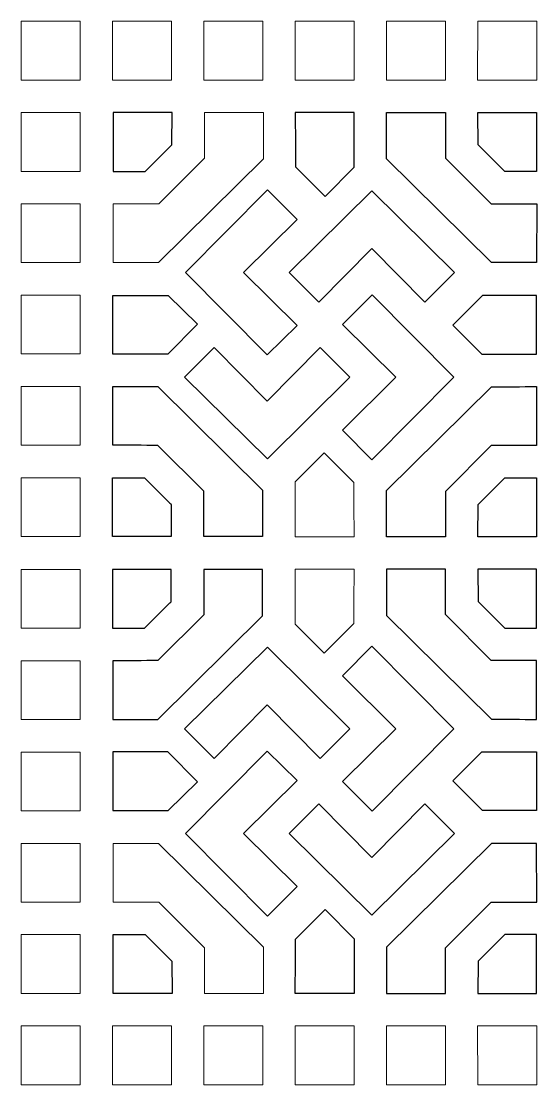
# Model space of a CAD drawing. Header units: centimetres. Extents: x -28.5 to 28.5, y -28.5 to 28.5.
# Drawn here: x 0.9 to 28.5, y -28.5 to 28.5 of the extents above; entities that cross this region are included whole.
import ezdxf

# ---------------------------------------------------------------- set-up
doc = ezdxf.new("R2010")
doc.units = ezdxf.units.CM
doc.header["$MEASUREMENT"] = 0
doc.layers.add('layer 1', color=7, linetype='Continuous')

msp = doc.modelspace()

# ---------------------------------------------------------------- linework, layer by layer
at = {"layer": 'layer 1', "color": 140, "lineweight": 9}
for points in [[(0.87245, 25.35038), (4.02295, 25.35038), (4.02295, 28.5), (0.87245, 28.5), (0.87245, 25.35038)], [(5.76787, 25.35038), (8.91837, 25.35038), (8.91837, 28.5), (5.76787, 28.5), (5.76787, 25.35038)], [(10.66327, 25.35038), (13.81377, 25.35038), (13.81377, 28.5), (10.66327, 28.5), (10.66327, 25.35038)], [(15.55868, 25.35038), (18.70918, 25.35038), (18.70918, 28.5), (15.55868, 28.5), (15.55868, 25.35038)], [(20.45408, 25.35038), (23.60458, 25.35038), (23.60458, 28.5), (20.45408, 28.5), (20.45408, 25.35038)], [(0.87245, 20.45635), (4.02295, 20.45635), (4.02295, 23.60597), (0.87245, 23.60597), (0.87245, 20.45635)], [(0.87245, 15.56232), (4.02295, 15.56232), (4.02295, 18.71194), (0.87245, 18.71194), (0.87245, 15.56232)], [(0.87245, 10.66829), (4.02295, 10.66829), (4.02295, 13.81791), (0.87245, 13.81791), (0.87245, 10.66829)], [(0.87245, 5.77426), (4.02295, 5.77426), (4.02295, 8.92388), (0.87245, 8.92388), (0.87245, 5.77426)], [(0.87245, 0.88023), (4.02295, 0.88023), (4.02295, 4.02985), (0.87245, 4.02985), (0.87245, 0.88023)], [(0.87245, -4.02985), (4.02295, -4.02985), (4.02295, -0.88023), (0.87245, -0.88023), (0.87245, -4.02985)], [(0.87245, -8.92388), (4.02295, -8.92388), (4.02295, -5.77426), (0.87245, -5.77426), (0.87245, -8.92388)], [(0.87245, -13.81791), (4.02295, -13.81791), (4.02295, -10.66829), (0.87245, -10.66829), (0.87245, -13.81791)], [(0.87245, -18.71194), (4.02295, -18.71194), (4.02295, -15.56232), (0.87245, -15.56232), (0.87245, -18.71194)], [(0.87245, -23.60597), (4.02295, -23.60597), (4.02295, -20.45635), (0.87245, -20.45635), (0.87245, -23.60597)], [(0.87245, -28.5), (4.02295, -28.5), (4.02295, -25.35038), (0.87245, -25.35038), (0.87245, -28.5)], [(10.66327, -28.5), (13.81377, -28.5), (13.81377, -25.35038), (10.66327, -25.35038), (10.66327, -28.5)], [(20.45408, -28.5), (23.60458, -28.5), (23.60458, -25.35038), (20.45408, -25.35038), (20.45408, -28.5)]]:
    msp.add_lwpolyline(points, close=True, dxfattribs=at)
for points, knots in [([(25.32906, 25.34534), (25.32906, 25.34534), (25.34949, 28.5), (25.34949, 28.5), (25.34949, 28.5), (25.34949, 28.5), (28.5, 28.5), (28.5, 28.5), (28.5, 28.5), (28.5, 28.5), (28.5, 25.35038), (28.5, 25.35038), (28.5, 25.35038), (27.443, 25.35038), (26.38604, 25.347), (25.32906, 25.34534)], [0, 0, 0, 0, 0.2, 0.2, 0.2, 0.2, 0.4, 0.4, 0.4, 0.4, 0.6, 0.6, 0.6, 0.6, 1, 1, 1, 1]), ([(5.80093, 18.71188), (5.80093, 15.56226), (5.80093, 15.56226), (5.80093, 15.56226), (5.80093, 15.56226), (6.64875, 15.56093), (7.42397, 15.56993), (8.23176, 15.56865), (8.23176, 15.56865), (8.23176, 15.56865), (13.84685, 21.12765), (13.84685, 21.12765), (13.84685, 21.12765), (13.84685, 21.12765), (13.84685, 23.60591), (13.84685, 23.60591), (13.84685, 23.60591), (13.84685, 23.60591), (10.69634, 23.60591), (10.69634, 23.60591), (10.69634, 23.60591), (10.69634, 23.60591), (10.69634, 21.15648), (10.69634, 21.15648), (10.69634, 21.15648), (10.69634, 21.15648), (8.23732, 18.71952), (8.23732, 18.71952), (8.23732, 18.71952), (7.42998, 18.7208), (6.64826, 18.71055), (5.80093, 18.71188)], [0, 0, 0, 0, 0.11111111, 0.11111111, 0.11111111, 0.11111111, 0.22222222, 0.22222222, 0.22222222, 0.22222222, 0.33333333, 0.33333333, 0.33333333, 0.33333333, 0.44444444, 0.44444444, 0.44444444, 0.44444444, 0.55555556, 0.55555556, 0.55555556, 0.55555556, 0.66666667, 0.66666667, 0.66666667, 0.66666667, 0.77777778, 0.77777778, 0.77777778, 0.77777778, 1, 1, 1, 1]), ([(9.68248, 15.03101), (9.68248, 15.03101), (14.06865, 19.46366), (14.06865, 19.46366), (14.06865, 19.46366), (14.06865, 19.46366), (15.65268, 17.87256), (15.65268, 17.87256), (15.65268, 17.87256), (15.65268, 17.87256), (12.78374, 15.03226), (12.78374, 15.03226), (12.78374, 15.03226), (12.78374, 15.03226), (15.65619, 12.20088), (15.65619, 12.20088), (15.65619, 12.20088), (15.65619, 12.20088), (14.05993, 10.6126), (14.05993, 10.6126), (14.05993, 10.6126), (14.05993, 10.6126), (9.68248, 15.03101), (9.68248, 15.03101)], [0, 0, 0, 0, 0.14285714, 0.14285714, 0.14285714, 0.14285714, 0.28571429, 0.28571429, 0.28571429, 0.28571429, 0.42857143, 0.42857143, 0.42857143, 0.42857143, 0.57142857, 0.57142857, 0.57142857, 0.57142857, 0.71428571, 0.71428571, 0.71428571, 0.71428571, 1, 1, 1, 1]), ([(24.05511, 9.41706), (24.05511, 9.41706), (19.66909, 4.985), (19.66909, 4.985), (19.66909, 4.985), (19.66909, 4.985), (18.08506, 6.5761), (18.08506, 6.5761), (18.08506, 6.5761), (18.08506, 6.5761), (20.954, 9.4164), (20.954, 9.4164), (20.954, 9.4164), (20.954, 9.4164), (18.08626, 12.25247), (18.08626, 12.25247), (18.08626, 12.25247), (18.08626, 12.25247), (19.67781, 13.83606), (19.67781, 13.83606), (19.67781, 13.83606), (19.67781, 13.83606), (24.05511, 9.41706), (24.05511, 9.41706)], [0, 0, 0, 0, 0.14285714, 0.14285714, 0.14285714, 0.14285714, 0.28571429, 0.28571429, 0.28571429, 0.28571429, 0.42857143, 0.42857143, 0.42857143, 0.42857143, 0.57142857, 0.57142857, 0.57142857, 0.57142857, 0.71428571, 0.71428571, 0.71428571, 0.71428571, 1, 1, 1, 1]), ([(15.55467, 3.80625), (15.55606, 2.82824), (15.55715, 1.85021), (15.55868, 0.8722), (15.55868, 0.8722), (15.55868, 0.8722), (15.5587, 0.8722), (18.7092, 0.8722), (18.7092, 0.8722), (18.70788, 1.71928), (18.69628, 2.96961), (18.69499, 3.77673), (18.69499, 3.77673), (18.69499, 3.77673), (17.09873, 5.36501), (17.09873, 5.36501), (17.09873, 5.36501), (17.09873, 5.36501), (15.55467, 3.80625), (15.55467, 3.80625)], [0, 0, 0, 0, 0.16666667, 0.16666667, 0.16666667, 0.16666667, 0.33333333, 0.33333333, 0.33333333, 0.33333333, 0.5, 0.5, 0.5, 0.5, 0.66666667, 0.66666667, 0.66666667, 0.66666667, 1, 1, 1, 1]), ([(15.55467, -3.80625), (15.55606, -2.82824), (15.55715, -1.85021), (15.55868, -0.8722), (15.55868, -0.8722), (15.55868, -0.8722), (15.5587, -0.8722), (18.7092, -0.8722), (18.7092, -0.8722), (18.70788, -1.71928), (18.69628, -2.96961), (18.69499, -3.77673), (18.69499, -3.77673), (18.69499, -3.77673), (17.09873, -5.36501), (17.09873, -5.36501), (17.09873, -5.36501), (17.09873, -5.36501), (15.55467, -3.80625), (15.55467, -3.80625)], [0, 0, 0, 0, 0.16666667, 0.16666667, 0.16666667, 0.16666667, 0.33333333, 0.33333333, 0.33333333, 0.33333333, 0.5, 0.5, 0.5, 0.5, 0.66666667, 0.66666667, 0.66666667, 0.66666667, 1, 1, 1, 1]), ([(24.05511, -9.41706), (24.05511, -9.41706), (19.66909, -4.985), (19.66909, -4.985), (19.66909, -4.985), (19.66909, -4.985), (18.08506, -6.5761), (18.08506, -6.5761), (18.08506, -6.5761), (18.08506, -6.5761), (20.954, -9.4164), (20.954, -9.4164), (20.954, -9.4164), (20.954, -9.4164), (18.08626, -12.25247), (18.08626, -12.25247), (18.08626, -12.25247), (18.08626, -12.25247), (19.67781, -13.83606), (19.67781, -13.83606), (19.67781, -13.83606), (19.67781, -13.83606), (24.05511, -9.41706), (24.05511, -9.41706)], [0, 0, 0, 0, 0.14285714, 0.14285714, 0.14285714, 0.14285714, 0.28571429, 0.28571429, 0.28571429, 0.28571429, 0.42857143, 0.42857143, 0.42857143, 0.42857143, 0.57142857, 0.57142857, 0.57142857, 0.57142857, 0.71428571, 0.71428571, 0.71428571, 0.71428571, 1, 1, 1, 1]), ([(9.68248, -15.03101), (9.68248, -15.03101), (14.06865, -19.46366), (14.06865, -19.46366), (14.06865, -19.46366), (14.06865, -19.46366), (15.65268, -17.87256), (15.65268, -17.87256), (15.65268, -17.87256), (15.65268, -17.87256), (12.78374, -15.03226), (12.78374, -15.03226), (12.78374, -15.03226), (12.78374, -15.03226), (15.65619, -12.20088), (15.65619, -12.20088), (15.65619, -12.20088), (15.65619, -12.20088), (14.05993, -10.6126), (14.05993, -10.6126), (14.05993, -10.6126), (14.05993, -10.6126), (9.68248, -15.03101), (9.68248, -15.03101)], [0, 0, 0, 0, 0.14285714, 0.14285714, 0.14285714, 0.14285714, 0.28571429, 0.28571429, 0.28571429, 0.28571429, 0.42857143, 0.42857143, 0.42857143, 0.42857143, 0.57142857, 0.57142857, 0.57142857, 0.57142857, 0.71428571, 0.71428571, 0.71428571, 0.71428571, 1, 1, 1, 1]), ([(5.80093, -18.71188), (5.80093, -15.56226), (5.80093, -15.56226), (5.80093, -15.56226), (5.80093, -15.56226), (6.64875, -15.56093), (7.42397, -15.56993), (8.23176, -15.56865), (8.23176, -15.56865), (8.23176, -15.56865), (13.84685, -21.12765), (13.84685, -21.12765), (13.84685, -21.12765), (13.84685, -21.12765), (13.84685, -23.60591), (13.84685, -23.60591), (13.84685, -23.60591), (13.84685, -23.60591), (10.69634, -23.60591), (10.69634, -23.60591), (10.69634, -23.60591), (10.69634, -23.60591), (10.69634, -21.15648), (10.69634, -21.15648), (10.69634, -21.15648), (10.69634, -21.15648), (8.23732, -18.71952), (8.23732, -18.71952), (8.23732, -18.71952), (7.42998, -18.7208), (6.64826, -18.71055), (5.80093, -18.71188)], [0, 0, 0, 0, 0.11111111, 0.11111111, 0.11111111, 0.11111111, 0.22222222, 0.22222222, 0.22222222, 0.22222222, 0.33333333, 0.33333333, 0.33333333, 0.33333333, 0.44444444, 0.44444444, 0.44444444, 0.44444444, 0.55555556, 0.55555556, 0.55555556, 0.55555556, 0.66666667, 0.66666667, 0.66666667, 0.66666667, 0.77777778, 0.77777778, 0.77777778, 0.77777778, 1, 1, 1, 1]), ([(8.91837, -28.5), (8.91837, -28.5), (5.76786, -28.5), (5.76786, -28.5), (5.76786, -28.5), (5.76786, -28.5), (5.76786, -25.35038), (5.76786, -25.35038), (5.76786, -25.35038), (5.76786, -25.35038), (8.91837, -25.35038), (8.91837, -25.35038), (8.91837, -25.35038), (8.91837, -25.35038), (8.91837, -28.5), (8.91837, -28.5)], [0, 0, 0, 0, 0.2, 0.2, 0.2, 0.2, 0.4, 0.4, 0.4, 0.4, 0.6, 0.6, 0.6, 0.6, 1, 1, 1, 1]), ([(18.70918, -28.5), (18.70918, -28.5), (15.55867, -28.5), (15.55867, -28.5), (15.55867, -28.5), (15.55867, -28.5), (15.55867, -25.35038), (15.55867, -25.35038), (15.55867, -25.35038), (15.55867, -25.35038), (18.70918, -25.35038), (18.70918, -25.35038), (18.70918, -25.35038), (18.70918, -25.35038), (18.70918, -28.5), (18.70918, -28.5)], [0, 0, 0, 0, 0.2, 0.2, 0.2, 0.2, 0.4, 0.4, 0.4, 0.4, 0.6, 0.6, 0.6, 0.6, 1, 1, 1, 1]), ([(25.32906, -25.34534), (25.32906, -25.34534), (25.34949, -28.5), (25.34949, -28.5), (25.34949, -28.5), (25.34949, -28.5), (28.5, -28.5), (28.5, -28.5), (28.5, -28.5), (28.5, -28.5), (28.5, -25.35038), (28.5, -25.35038), (28.5, -25.35038), (27.443, -25.35038), (26.38604, -25.347), (25.32906, -25.34534)], [0, 0, 0, 0, 0.2, 0.2, 0.2, 0.2, 0.4, 0.4, 0.4, 0.4, 0.6, 0.6, 0.6, 0.6, 1, 1, 1, 1])]:
    msp.add_open_spline(points, degree=3, knots=knots, dxfattribs=at)
at = {"layer": 'layer 1', "color": 140}
for points, knots in [([(7.51654, 20.45492), (7.51654, 20.45492), (5.79999, 20.4563), (5.79999, 20.4563), (5.79999, 20.4563), (5.8018, 21.45441), (5.80367, 22.50342), (5.80564, 23.60591), (5.80564, 23.60591), (5.80564, 23.60591), (8.95144, 23.60591), (8.95144, 23.60591), (8.95144, 23.60591), (8.95144, 23.60591), (8.94223, 21.88438), (8.94223, 21.88438), (8.94223, 21.88438), (8.94223, 21.88438), (7.51654, 20.45492), (7.51654, 20.45492)], [0, 0, 0, 0, 0.16666667, 0.16666667, 0.16666667, 0.16666667, 0.33333333, 0.33333333, 0.33333333, 0.33333333, 0.5, 0.5, 0.5, 0.5, 0.66666667, 0.66666667, 0.66666667, 0.66666667, 1, 1, 1, 1]), ([(15.57288, 20.70145), (15.5716, 21.50856), (15.56, 22.7589), (15.55867, 23.60597), (15.55867, 23.60597), (15.55867, 23.60597), (18.70918, 23.60597), (18.70918, 23.60597), (18.70918, 23.60597), (18.71051, 22.75889), (18.71192, 21.47904), (18.71321, 20.67193), (18.71321, 20.67193), (18.71321, 20.67193), (17.16915, 19.11316), (17.16915, 19.11316), (17.16915, 19.11316), (17.16915, 19.11316), (15.57288, 20.70145), (15.57288, 20.70145)], [0, 0, 0, 0, 0.16666667, 0.16666667, 0.16666667, 0.16666667, 0.33333333, 0.33333333, 0.33333333, 0.33333333, 0.5, 0.5, 0.5, 0.5, 0.66666667, 0.66666667, 0.66666667, 0.66666667, 1, 1, 1, 1]), ([(28.49532, 15.56868), (28.49532, 15.56868), (28.5, 18.71194), (28.5, 18.71194), (28.5, 18.71194), (28.5, 18.71194), (26.06361, 18.71958), (26.06361, 18.71958), (26.06361, 18.71958), (26.06361, 18.71958), (23.60459, 21.15654), (23.60459, 21.15654), (23.60459, 21.15654), (23.60459, 21.15654), (23.60459, 23.60597), (23.60459, 23.60597), (23.60459, 23.60597), (23.60459, 23.60597), (20.45408, 23.60597), (20.45408, 23.60597), (20.45408, 23.60597), (20.45408, 23.60597), (20.45408, 21.12771), (20.45408, 21.12771), (20.45408, 21.12771), (20.45408, 21.12771), (26.06917, 15.5687), (26.06917, 15.5687), (26.06917, 15.5687), (26.87696, 15.56999), (27.6475, 15.56736), (28.49532, 15.56868)], [0, 0, 0, 0, 0.11111111, 0.11111111, 0.11111111, 0.11111111, 0.22222222, 0.22222222, 0.22222222, 0.22222222, 0.33333333, 0.33333333, 0.33333333, 0.33333333, 0.44444444, 0.44444444, 0.44444444, 0.44444444, 0.55555556, 0.55555556, 0.55555556, 0.55555556, 0.66666667, 0.66666667, 0.66666667, 0.66666667, 0.77777778, 0.77777778, 0.77777778, 0.77777778, 1, 1, 1, 1]), ([(28.49529, 20.45635), (28.49529, 20.45635), (28.49529, 23.60597), (28.49529, 23.60597), (28.49529, 23.60597), (28.49529, 23.60597), (25.34949, 23.60597), (25.34949, 23.60597), (25.34949, 23.60597), (25.34949, 23.60597), (25.35478, 21.88419), (25.35478, 21.88419), (25.35478, 21.88419), (25.35478, 21.88419), (26.7844, 20.45498), (26.7844, 20.45498), (26.7844, 20.45498), (26.7844, 20.45498), (28.49529, 20.45635), (28.49529, 20.45635)], [0, 0, 0, 0, 0.16666667, 0.16666667, 0.16666667, 0.16666667, 0.33333333, 0.33333333, 0.33333333, 0.33333333, 0.5, 0.5, 0.5, 0.5, 0.66666667, 0.66666667, 0.66666667, 0.66666667, 1, 1, 1, 1]), ([(19.6685, 16.31301), (19.6685, 16.31301), (16.8274, 13.44488), (16.8274, 13.44488), (16.8274, 13.44488), (16.8274, 13.44488), (15.23585, 15.02847), (15.23585, 15.02847), (15.23585, 15.02847), (15.23585, 15.02847), (19.66955, 19.41362), (19.66955, 19.41362), (19.66955, 19.41362), (19.66955, 19.41362), (24.0894, 15.03718), (24.0894, 15.03718), (24.0894, 15.03718), (24.0894, 15.03718), (22.50536, 13.44608), (22.50536, 13.44608), (22.50536, 13.44608), (22.50536, 13.44608), (19.6685, 16.31301), (19.6685, 16.31301)], [0, 0, 0, 0, 0.14285714, 0.14285714, 0.14285714, 0.14285714, 0.28571429, 0.28571429, 0.28571429, 0.28571429, 0.42857143, 0.42857143, 0.42857143, 0.42857143, 0.57142857, 0.57142857, 0.57142857, 0.57142857, 0.71428571, 0.71428571, 0.71428571, 0.71428571, 1, 1, 1, 1]), ([(19.66975, 19.41341), (19.66975, 19.41341), (19.27535, 19.02335), (19.27535, 19.02335), (19.27535, 19.02335), (19.27535, 19.02335), (19.66975, 19.41341), (19.66975, 19.41341)], [0, 0, 0, 0, 0.33333333, 0.33333333, 0.33333333, 0.33333333, 1, 1, 1, 1]), ([(5.78807, 13.80131), (5.78599, 12.65738), (5.78412, 11.61467), (5.78243, 10.66433), (5.78243, 10.66433), (5.78243, 10.66433), (8.72202, 10.6659), (8.72202, 10.6659), (8.72202, 10.6659), (8.72202, 10.6659), (10.31075, 12.26172), (10.31075, 12.26172), (10.31075, 12.26172), (10.31075, 12.26172), (8.75155, 13.80534), (8.75155, 13.80534), (8.75155, 13.80534), (7.9442, 13.80405), (6.63539, 13.80264), (5.78807, 13.80131)], [0, 0, 0, 0, 0.16666667, 0.16666667, 0.16666667, 0.16666667, 0.33333333, 0.33333333, 0.33333333, 0.33333333, 0.5, 0.5, 0.5, 0.5, 0.66666667, 0.66666667, 0.66666667, 0.66666667, 1, 1, 1, 1]), ([(28.49529, 13.80135), (28.49529, 13.80135), (28.49529, 10.66433), (28.49529, 10.66433), (28.49529, 10.66433), (27.64797, 10.66301), (26.37248, 10.66555), (25.56513, 10.66427), (25.56513, 10.66427), (25.56513, 10.66427), (24.00593, 12.20789), (24.00593, 12.20789), (24.00593, 12.20789), (24.00593, 12.20789), (25.59466, 13.8037), (25.59466, 13.8037), (25.59466, 13.8037), (26.402, 13.80499), (27.64798, 13.80002), (28.49529, 13.80135)], [0, 0, 0, 0, 0.16666667, 0.16666667, 0.16666667, 0.16666667, 0.33333333, 0.33333333, 0.33333333, 0.33333333, 0.5, 0.5, 0.5, 0.5, 0.66666667, 0.66666667, 0.66666667, 0.66666667, 1, 1, 1, 1]), ([(14.06072, 8.14055), (14.06072, 8.14055), (16.89758, 11.00748), (16.89758, 11.00748), (16.89758, 11.00748), (16.89758, 11.00748), (18.48162, 9.41638), (18.48162, 9.41638), (18.48162, 9.41638), (18.48162, 9.41638), (14.06176, 5.03994), (14.06176, 5.03994), (14.06176, 5.03994), (14.06176, 5.03994), (9.62807, 9.42509), (9.62807, 9.42509), (9.62807, 9.42509), (9.62807, 9.42509), (11.21962, 11.00867), (11.21962, 11.00867), (11.21962, 11.00867), (11.21962, 11.00867), (11.22521, 11.00302), (11.22521, 11.00302), (11.22521, 11.00302), (11.22521, 11.00302), (14.06072, 8.14055), (14.06072, 8.14055), (14.06072, 8.14055), (14.06072, 8.14055), (14.06072, 8.14055), (14.06072, 8.14055)], [0, 0, 0, 0, 0.11111111, 0.11111111, 0.11111111, 0.11111111, 0.22222222, 0.22222222, 0.22222222, 0.22222222, 0.33333333, 0.33333333, 0.33333333, 0.33333333, 0.44444444, 0.44444444, 0.44444444, 0.44444444, 0.55555556, 0.55555556, 0.55555556, 0.55555556, 0.66666667, 0.66666667, 0.66666667, 0.66666667, 0.77777778, 0.77777778, 0.77777778, 0.77777778, 1, 1, 1, 1]), ([(10.65662, 3.30928), (10.65662, 3.30928), (10.65551, 0.88232), (10.65551, 0.88232), (10.65551, 0.88232), (10.65551, 0.88232), (13.80602, 0.88232), (13.80602, 0.88232), (13.80602, 0.88232), (13.80602, 0.88232), (13.80602, 3.36058), (13.80602, 3.36058), (13.80602, 3.36058), (13.80602, 3.36058), (8.19093, 8.91959), (8.19093, 8.91959), (8.19093, 8.91959), (7.38314, 8.9183), (6.62712, 8.92732), (5.77931, 8.92599), (5.77931, 8.92599), (5.7771, 7.69826), (5.77521, 6.65791), (5.77363, 5.77636), (5.77363, 5.77636), (6.62096, 5.7777), (7.38915, 5.76744), (8.19649, 5.76871), (8.19649, 5.76871), (8.19649, 5.76871), (10.65662, 3.30928), (10.65662, 3.30928)], [0, 0, 0, 0, 0.11111111, 0.11111111, 0.11111111, 0.11111111, 0.22222222, 0.22222222, 0.22222222, 0.22222222, 0.33333333, 0.33333333, 0.33333333, 0.33333333, 0.44444444, 0.44444444, 0.44444444, 0.44444444, 0.55555556, 0.55555556, 0.55555556, 0.55555556, 0.66666667, 0.66666667, 0.66666667, 0.66666667, 0.77777778, 0.77777778, 0.77777778, 0.77777778, 1, 1, 1, 1]), ([(26.06361, 5.7586), (26.87095, 5.75732), (27.64573, 5.76758), (28.49305, 5.76624), (28.49305, 5.76624), (28.49305, 5.76624), (28.49529, 8.91586), (28.49529, 8.91586), (28.49529, 8.91586), (27.64747, 8.91718), (26.87696, 8.90818), (26.06917, 8.90947), (26.06917, 8.90947), (26.06917, 8.90947), (20.45408, 3.35046), (20.45408, 3.35046), (20.45408, 3.35046), (20.45408, 3.35046), (20.45408, 0.8722), (20.45408, 0.8722), (20.45408, 0.8722), (20.45408, 0.8722), (23.60459, 0.8722), (23.60459, 0.8722), (23.60459, 0.8722), (23.60459, 0.8722), (23.60349, 3.29917), (23.60349, 3.29917), (23.60349, 3.29917), (23.60349, 3.29917), (26.06361, 5.7586), (26.06361, 5.7586)], [0, 0, 0, 0, 0.11111111, 0.11111111, 0.11111111, 0.11111111, 0.22222222, 0.22222222, 0.22222222, 0.22222222, 0.33333333, 0.33333333, 0.33333333, 0.33333333, 0.44444444, 0.44444444, 0.44444444, 0.44444444, 0.55555556, 0.55555556, 0.55555556, 0.55555556, 0.66666667, 0.66666667, 0.66666667, 0.66666667, 0.77777778, 0.77777778, 0.77777778, 0.77777778, 1, 1, 1, 1]), ([(5.76481, 0.88232), (5.76481, 0.88232), (8.91061, 0.88232), (8.91061, 0.88232), (8.91061, 0.88232), (8.91061, 0.88232), (8.90532, 2.6041), (8.90532, 2.6041), (8.90532, 2.6041), (8.90532, 2.6041), (8.90532, 2.6041), (7.47571, 4.03331), (7.47571, 4.03331), (7.47571, 4.03331), (5.77049, 4.03194), (5.77049, 4.03194), (5.77049, 4.03194), (5.77049, 4.03194), (5.76486, 0.89225), (5.76486, 0.89225), (5.76486, 0.89225), (5.76486, 0.89225), (5.76486, 0.89212), (5.76486, 0.89212), (5.76486, 0.89212), (5.76486, 0.89212), (5.76485, 0.89021), (5.76485, 0.89021), (5.76485, 0.89021), (5.76485, 0.89021), (5.76483, 0.8864), (5.76483, 0.8864), (5.76483, 0.8864), (5.76483, 0.8864), (5.76483, 0.88629), (5.76483, 0.88629), (5.76483, 0.88629), (5.76483, 0.88629), (5.76481, 0.88232), (5.76481, 0.88232), (5.76481, 0.88232), (5.76481, 0.88232), (5.76481, 0.88232), (5.76481, 0.88232)], [0, 0, 0, 0, 0.08333333, 0.08333333, 0.08333333, 0.08333333, 0.16666667, 0.16666667, 0.16666667, 0.16666667, 0.25, 0.25, 0.25, 0.25, 0.33333333, 0.33333333, 0.33333333, 0.33333333, 0.41666667, 0.41666667, 0.41666667, 0.41666667, 0.5, 0.5, 0.5, 0.5, 0.58333333, 0.58333333, 0.58333333, 0.58333333, 0.66666667, 0.66666667, 0.66666667, 0.66666667, 0.75, 0.75, 0.75, 0.75, 0.83333333, 0.83333333, 0.83333333, 0.83333333, 1, 1, 1, 1]), ([(28.49529, 0.8722), (28.49529, 0.8722), (28.49529, 4.02184), (28.49529, 4.02184), (28.49529, 4.02184), (28.49529, 4.02184), (26.7844, 4.02319), (26.7844, 4.02319), (26.7844, 4.02319), (26.7844, 4.02319), (25.35478, 2.59398), (25.35478, 2.59398), (25.35478, 2.59398), (25.35478, 2.59398), (25.34949, 0.8722), (25.34949, 0.8722), (25.34949, 0.8722), (25.34949, 0.8722), (28.49529, 0.8722), (28.49529, 0.8722), (28.49529, 0.8722), (28.49529, 0.8722), (28.49529, 0.8722), (28.49529, 0.8722)], [0, 0, 0, 0, 0.14285714, 0.14285714, 0.14285714, 0.14285714, 0.28571429, 0.28571429, 0.28571429, 0.28571429, 0.42857143, 0.42857143, 0.42857143, 0.42857143, 0.57142857, 0.57142857, 0.57142857, 0.57142857, 0.71428571, 0.71428571, 0.71428571, 0.71428571, 1, 1, 1, 1]), ([(5.76481, -0.88232), (5.76481, -0.88232), (8.91061, -0.88232), (8.91061, -0.88232), (8.91061, -0.88232), (8.91061, -0.88232), (8.90532, -2.6041), (8.90532, -2.6041), (8.90532, -2.6041), (8.90532, -2.6041), (8.90532, -2.6041), (7.47571, -4.03331), (7.47571, -4.03331), (7.47571, -4.03331), (5.77049, -4.03194), (5.77049, -4.03194), (5.77049, -4.03194), (5.77049, -4.03194), (5.76486, -0.89225), (5.76486, -0.89225), (5.76486, -0.89225), (5.76486, -0.89225), (5.76486, -0.89212), (5.76486, -0.89212), (5.76486, -0.89212), (5.76486, -0.89212), (5.76485, -0.89021), (5.76485, -0.89021), (5.76485, -0.89021), (5.76485, -0.89021), (5.76483, -0.8864), (5.76483, -0.8864), (5.76483, -0.8864), (5.76483, -0.8864), (5.76483, -0.88629), (5.76483, -0.88629), (5.76483, -0.88629), (5.76483, -0.88629), (5.76481, -0.88232), (5.76481, -0.88232), (5.76481, -0.88232), (5.76481, -0.88232), (5.76481, -0.88232), (5.76481, -0.88232)], [0, 0, 0, 0, 0.08333333, 0.08333333, 0.08333333, 0.08333333, 0.16666667, 0.16666667, 0.16666667, 0.16666667, 0.25, 0.25, 0.25, 0.25, 0.33333333, 0.33333333, 0.33333333, 0.33333333, 0.41666667, 0.41666667, 0.41666667, 0.41666667, 0.5, 0.5, 0.5, 0.5, 0.58333333, 0.58333333, 0.58333333, 0.58333333, 0.66666667, 0.66666667, 0.66666667, 0.66666667, 0.75, 0.75, 0.75, 0.75, 0.83333333, 0.83333333, 0.83333333, 0.83333333, 1, 1, 1, 1]), ([(10.65662, -3.30928), (10.65662, -3.30928), (10.65551, -0.88232), (10.65551, -0.88232), (10.65551, -0.88232), (10.65551, -0.88232), (13.80602, -0.88232), (13.80602, -0.88232), (13.80602, -0.88232), (13.80602, -0.88232), (13.80602, -3.36058), (13.80602, -3.36058), (13.80602, -3.36058), (13.80602, -3.36058), (8.19093, -8.91959), (8.19093, -8.91959), (8.19093, -8.91959), (7.38314, -8.9183), (6.62712, -8.92732), (5.77931, -8.92599), (5.77931, -8.92599), (5.7771, -7.69826), (5.77521, -6.65791), (5.77363, -5.77636), (5.77363, -5.77636), (6.62096, -5.7777), (7.38915, -5.76744), (8.19649, -5.76871), (8.19649, -5.76871), (8.19649, -5.76871), (10.65662, -3.30928), (10.65662, -3.30928)], [0, 0, 0, 0, 0.11111111, 0.11111111, 0.11111111, 0.11111111, 0.22222222, 0.22222222, 0.22222222, 0.22222222, 0.33333333, 0.33333333, 0.33333333, 0.33333333, 0.44444444, 0.44444444, 0.44444444, 0.44444444, 0.55555556, 0.55555556, 0.55555556, 0.55555556, 0.66666667, 0.66666667, 0.66666667, 0.66666667, 0.77777778, 0.77777778, 0.77777778, 0.77777778, 1, 1, 1, 1]), ([(26.06361, -5.7586), (26.87095, -5.75732), (27.64573, -5.76758), (28.49305, -5.76624), (28.49305, -5.76624), (28.49305, -5.76624), (28.49529, -8.91586), (28.49529, -8.91586), (28.49529, -8.91586), (27.64747, -8.91718), (26.87696, -8.90818), (26.06917, -8.90947), (26.06917, -8.90947), (26.06917, -8.90947), (20.45408, -3.35046), (20.45408, -3.35046), (20.45408, -3.35046), (20.45408, -3.35046), (20.45408, -0.8722), (20.45408, -0.8722), (20.45408, -0.8722), (20.45408, -0.8722), (23.60459, -0.8722), (23.60459, -0.8722), (23.60459, -0.8722), (23.60459, -0.8722), (23.60349, -3.29917), (23.60349, -3.29917), (23.60349, -3.29917), (23.60349, -3.29917), (26.06361, -5.7586), (26.06361, -5.7586)], [0, 0, 0, 0, 0.11111111, 0.11111111, 0.11111111, 0.11111111, 0.22222222, 0.22222222, 0.22222222, 0.22222222, 0.33333333, 0.33333333, 0.33333333, 0.33333333, 0.44444444, 0.44444444, 0.44444444, 0.44444444, 0.55555556, 0.55555556, 0.55555556, 0.55555556, 0.66666667, 0.66666667, 0.66666667, 0.66666667, 0.77777778, 0.77777778, 0.77777778, 0.77777778, 1, 1, 1, 1]), ([(28.49529, -0.8722), (28.49529, -0.8722), (28.49529, -4.02184), (28.49529, -4.02184), (28.49529, -4.02184), (28.49529, -4.02184), (26.7844, -4.02319), (26.7844, -4.02319), (26.7844, -4.02319), (26.7844, -4.02319), (25.35478, -2.59398), (25.35478, -2.59398), (25.35478, -2.59398), (25.35478, -2.59398), (25.34949, -0.8722), (25.34949, -0.8722), (25.34949, -0.8722), (25.34949, -0.8722), (28.49529, -0.8722), (28.49529, -0.8722), (28.49529, -0.8722), (28.49529, -0.8722), (28.49529, -0.8722), (28.49529, -0.8722)], [0, 0, 0, 0, 0.14285714, 0.14285714, 0.14285714, 0.14285714, 0.28571429, 0.28571429, 0.28571429, 0.28571429, 0.42857143, 0.42857143, 0.42857143, 0.42857143, 0.57142857, 0.57142857, 0.57142857, 0.57142857, 0.71428571, 0.71428571, 0.71428571, 0.71428571, 1, 1, 1, 1]), ([(14.06072, -8.14055), (14.06072, -8.14055), (16.89758, -11.00748), (16.89758, -11.00748), (16.89758, -11.00748), (16.89758, -11.00748), (18.48162, -9.41638), (18.48162, -9.41638), (18.48162, -9.41638), (18.48162, -9.41638), (14.06176, -5.03994), (14.06176, -5.03994), (14.06176, -5.03994), (14.06176, -5.03994), (9.62807, -9.42509), (9.62807, -9.42509), (9.62807, -9.42509), (9.62807, -9.42509), (11.21962, -11.00867), (11.21962, -11.00867), (11.21962, -11.00867), (11.21962, -11.00867), (11.22521, -11.00302), (11.22521, -11.00302), (11.22521, -11.00302), (11.22521, -11.00302), (14.06072, -8.14055), (14.06072, -8.14055), (14.06072, -8.14055), (14.06072, -8.14055), (14.06072, -8.14055), (14.06072, -8.14055)], [0, 0, 0, 0, 0.11111111, 0.11111111, 0.11111111, 0.11111111, 0.22222222, 0.22222222, 0.22222222, 0.22222222, 0.33333333, 0.33333333, 0.33333333, 0.33333333, 0.44444444, 0.44444444, 0.44444444, 0.44444444, 0.55555556, 0.55555556, 0.55555556, 0.55555556, 0.66666667, 0.66666667, 0.66666667, 0.66666667, 0.77777778, 0.77777778, 0.77777778, 0.77777778, 1, 1, 1, 1]), ([(5.78807, -13.80131), (5.78599, -12.65738), (5.78412, -11.61467), (5.78243, -10.66433), (5.78243, -10.66433), (5.78243, -10.66433), (8.72202, -10.6659), (8.72202, -10.6659), (8.72202, -10.6659), (8.72202, -10.6659), (10.31075, -12.26172), (10.31075, -12.26172), (10.31075, -12.26172), (10.31075, -12.26172), (8.75155, -13.80534), (8.75155, -13.80534), (8.75155, -13.80534), (7.9442, -13.80405), (6.63539, -13.80264), (5.78807, -13.80131)], [0, 0, 0, 0, 0.16666667, 0.16666667, 0.16666667, 0.16666667, 0.33333333, 0.33333333, 0.33333333, 0.33333333, 0.5, 0.5, 0.5, 0.5, 0.66666667, 0.66666667, 0.66666667, 0.66666667, 1, 1, 1, 1]), ([(28.49529, -13.80135), (28.49529, -13.80135), (28.49529, -10.66433), (28.49529, -10.66433), (28.49529, -10.66433), (27.64797, -10.66301), (26.37248, -10.66555), (25.56513, -10.66427), (25.56513, -10.66427), (25.56513, -10.66427), (24.00593, -12.20789), (24.00593, -12.20789), (24.00593, -12.20789), (24.00593, -12.20789), (25.59466, -13.8037), (25.59466, -13.8037), (25.59466, -13.8037), (26.402, -13.80499), (27.64798, -13.80002), (28.49529, -13.80135)], [0, 0, 0, 0, 0.16666667, 0.16666667, 0.16666667, 0.16666667, 0.33333333, 0.33333333, 0.33333333, 0.33333333, 0.5, 0.5, 0.5, 0.5, 0.66666667, 0.66666667, 0.66666667, 0.66666667, 1, 1, 1, 1]), ([(19.6685, -16.31301), (19.6685, -16.31301), (16.8274, -13.44488), (16.8274, -13.44488), (16.8274, -13.44488), (16.8274, -13.44488), (15.23585, -15.02847), (15.23585, -15.02847), (15.23585, -15.02847), (15.23585, -15.02847), (19.66955, -19.41362), (19.66955, -19.41362), (19.66955, -19.41362), (19.66955, -19.41362), (24.0894, -15.03718), (24.0894, -15.03718), (24.0894, -15.03718), (24.0894, -15.03718), (22.50536, -13.44608), (22.50536, -13.44608), (22.50536, -13.44608), (22.50536, -13.44608), (19.6685, -16.31301), (19.6685, -16.31301)], [0, 0, 0, 0, 0.14285714, 0.14285714, 0.14285714, 0.14285714, 0.28571429, 0.28571429, 0.28571429, 0.28571429, 0.42857143, 0.42857143, 0.42857143, 0.42857143, 0.57142857, 0.57142857, 0.57142857, 0.57142857, 0.71428571, 0.71428571, 0.71428571, 0.71428571, 1, 1, 1, 1]), ([(28.49532, -15.56868), (28.49532, -15.56868), (28.5, -18.71194), (28.5, -18.71194), (28.5, -18.71194), (28.5, -18.71194), (26.06361, -18.71958), (26.06361, -18.71958), (26.06361, -18.71958), (26.06361, -18.71958), (23.60459, -21.15654), (23.60459, -21.15654), (23.60459, -21.15654), (23.60459, -21.15654), (23.60459, -23.60597), (23.60459, -23.60597), (23.60459, -23.60597), (23.60459, -23.60597), (20.45408, -23.60597), (20.45408, -23.60597), (20.45408, -23.60597), (20.45408, -23.60597), (20.45408, -21.12771), (20.45408, -21.12771), (20.45408, -21.12771), (20.45408, -21.12771), (26.06917, -15.5687), (26.06917, -15.5687), (26.06917, -15.5687), (26.87696, -15.56999), (27.6475, -15.56736), (28.49532, -15.56868)], [0, 0, 0, 0, 0.11111111, 0.11111111, 0.11111111, 0.11111111, 0.22222222, 0.22222222, 0.22222222, 0.22222222, 0.33333333, 0.33333333, 0.33333333, 0.33333333, 0.44444444, 0.44444444, 0.44444444, 0.44444444, 0.55555556, 0.55555556, 0.55555556, 0.55555556, 0.66666667, 0.66666667, 0.66666667, 0.66666667, 0.77777778, 0.77777778, 0.77777778, 0.77777778, 1, 1, 1, 1]), ([(15.57288, -20.70145), (15.5716, -21.50856), (15.56, -22.7589), (15.55867, -23.60597), (15.55867, -23.60597), (15.55867, -23.60597), (18.70918, -23.60597), (18.70918, -23.60597), (18.70918, -23.60597), (18.71051, -22.75889), (18.71192, -21.47904), (18.71321, -20.67193), (18.71321, -20.67193), (18.71321, -20.67193), (17.16915, -19.11316), (17.16915, -19.11316), (17.16915, -19.11316), (17.16915, -19.11316), (15.57288, -20.70145), (15.57288, -20.70145)], [0, 0, 0, 0, 0.16666667, 0.16666667, 0.16666667, 0.16666667, 0.33333333, 0.33333333, 0.33333333, 0.33333333, 0.5, 0.5, 0.5, 0.5, 0.66666667, 0.66666667, 0.66666667, 0.66666667, 1, 1, 1, 1]), ([(19.66975, -19.41341), (19.66975, -19.41341), (19.27535, -19.02335), (19.27535, -19.02335), (19.27535, -19.02335), (19.27535, -19.02335), (19.66975, -19.41341), (19.66975, -19.41341)], [0, 0, 0, 0, 0.33333333, 0.33333333, 0.33333333, 0.33333333, 1, 1, 1, 1]), ([(7.51654, -20.45492), (7.51654, -20.45492), (5.79999, -20.4563), (5.79999, -20.4563), (5.79999, -20.4563), (5.8018, -21.45441), (5.80367, -22.50342), (5.80564, -23.60591), (5.80564, -23.60591), (5.80564, -23.60591), (8.95144, -23.60591), (8.95144, -23.60591), (8.95144, -23.60591), (8.95144, -23.60591), (8.94223, -21.88438), (8.94223, -21.88438), (8.94223, -21.88438), (8.94223, -21.88438), (7.51654, -20.45492), (7.51654, -20.45492)], [0, 0, 0, 0, 0.16666667, 0.16666667, 0.16666667, 0.16666667, 0.33333333, 0.33333333, 0.33333333, 0.33333333, 0.5, 0.5, 0.5, 0.5, 0.66666667, 0.66666667, 0.66666667, 0.66666667, 1, 1, 1, 1]), ([(28.49529, -20.45635), (28.49529, -20.45635), (28.49529, -23.60597), (28.49529, -23.60597), (28.49529, -23.60597), (28.49529, -23.60597), (25.34949, -23.60597), (25.34949, -23.60597), (25.34949, -23.60597), (25.34949, -23.60597), (25.35478, -21.88419), (25.35478, -21.88419), (25.35478, -21.88419), (25.35478, -21.88419), (26.7844, -20.45498), (26.7844, -20.45498), (26.7844, -20.45498), (26.7844, -20.45498), (28.49529, -20.45635), (28.49529, -20.45635)], [0, 0, 0, 0, 0.16666667, 0.16666667, 0.16666667, 0.16666667, 0.33333333, 0.33333333, 0.33333333, 0.33333333, 0.5, 0.5, 0.5, 0.5, 0.66666667, 0.66666667, 0.66666667, 0.66666667, 1, 1, 1, 1])]:
    msp.add_open_spline(points, degree=3, knots=knots, dxfattribs=at)
at = {"layer": 'layer 1', "color": 250, "lineweight": 9}
for points, knots in [([(7.51654, 20.45492), (7.51654, 20.45492), (5.79999, 20.4563), (5.79999, 20.4563), (5.79999, 20.4563), (5.8018, 21.45441), (5.80367, 22.50342), (5.80564, 23.60591), (5.80564, 23.60591), (5.80564, 23.60591), (8.95144, 23.60591), (8.95144, 23.60591), (8.95144, 23.60591), (8.95144, 23.60591), (8.94223, 21.88438), (8.94223, 21.88438), (8.94223, 21.88438), (8.94223, 21.88438), (7.51654, 20.45492), (7.51654, 20.45492)], [0, 0, 0, 0, 0.16666667, 0.16666667, 0.16666667, 0.16666667, 0.33333333, 0.33333333, 0.33333333, 0.33333333, 0.5, 0.5, 0.5, 0.5, 0.66666667, 0.66666667, 0.66666667, 0.66666667, 1, 1, 1, 1]), ([(15.57288, 20.70145), (15.5716, 21.50856), (15.56, 22.7589), (15.55867, 23.60597), (15.55867, 23.60597), (15.55867, 23.60597), (18.70918, 23.60597), (18.70918, 23.60597), (18.70918, 23.60597), (18.71051, 22.75889), (18.71192, 21.47904), (18.71321, 20.67193), (18.71321, 20.67193), (18.71321, 20.67193), (17.16915, 19.11316), (17.16915, 19.11316), (17.16915, 19.11316), (17.16915, 19.11316), (15.57288, 20.70145), (15.57288, 20.70145)], [0, 0, 0, 0, 0.16666667, 0.16666667, 0.16666667, 0.16666667, 0.33333333, 0.33333333, 0.33333333, 0.33333333, 0.5, 0.5, 0.5, 0.5, 0.66666667, 0.66666667, 0.66666667, 0.66666667, 1, 1, 1, 1]), ([(28.49532, 15.56868), (28.49532, 15.56868), (28.5, 18.71194), (28.5, 18.71194), (28.5, 18.71194), (28.5, 18.71194), (26.06361, 18.71958), (26.06361, 18.71958), (26.06361, 18.71958), (26.06361, 18.71958), (23.60459, 21.15654), (23.60459, 21.15654), (23.60459, 21.15654), (23.60459, 21.15654), (23.60459, 23.60597), (23.60459, 23.60597), (23.60459, 23.60597), (23.60459, 23.60597), (20.45408, 23.60597), (20.45408, 23.60597), (20.45408, 23.60597), (20.45408, 23.60597), (20.45408, 21.12771), (20.45408, 21.12771), (20.45408, 21.12771), (20.45408, 21.12771), (26.06917, 15.5687), (26.06917, 15.5687), (26.06917, 15.5687), (26.87696, 15.56999), (27.6475, 15.56736), (28.49532, 15.56868)], [0, 0, 0, 0, 0.11111111, 0.11111111, 0.11111111, 0.11111111, 0.22222222, 0.22222222, 0.22222222, 0.22222222, 0.33333333, 0.33333333, 0.33333333, 0.33333333, 0.44444444, 0.44444444, 0.44444444, 0.44444444, 0.55555556, 0.55555556, 0.55555556, 0.55555556, 0.66666667, 0.66666667, 0.66666667, 0.66666667, 0.77777778, 0.77777778, 0.77777778, 0.77777778, 1, 1, 1, 1]), ([(28.49529, 20.45635), (28.49529, 20.45635), (28.49529, 23.60597), (28.49529, 23.60597), (28.49529, 23.60597), (28.49529, 23.60597), (25.34949, 23.60597), (25.34949, 23.60597), (25.34949, 23.60597), (25.34949, 23.60597), (25.35478, 21.88419), (25.35478, 21.88419), (25.35478, 21.88419), (25.35478, 21.88419), (26.7844, 20.45498), (26.7844, 20.45498), (26.7844, 20.45498), (26.7844, 20.45498), (28.49529, 20.45635), (28.49529, 20.45635)], [0, 0, 0, 0, 0.16666667, 0.16666667, 0.16666667, 0.16666667, 0.33333333, 0.33333333, 0.33333333, 0.33333333, 0.5, 0.5, 0.5, 0.5, 0.66666667, 0.66666667, 0.66666667, 0.66666667, 1, 1, 1, 1]), ([(19.6685, 16.31301), (19.6685, 16.31301), (16.8274, 13.44488), (16.8274, 13.44488), (16.8274, 13.44488), (16.8274, 13.44488), (15.23585, 15.02847), (15.23585, 15.02847), (15.23585, 15.02847), (15.23585, 15.02847), (19.66955, 19.41362), (19.66955, 19.41362), (19.66955, 19.41362), (19.66955, 19.41362), (24.0894, 15.03718), (24.0894, 15.03718), (24.0894, 15.03718), (24.0894, 15.03718), (22.50536, 13.44608), (22.50536, 13.44608), (22.50536, 13.44608), (22.50536, 13.44608), (19.6685, 16.31301), (19.6685, 16.31301)], [0, 0, 0, 0, 0.14285714, 0.14285714, 0.14285714, 0.14285714, 0.28571429, 0.28571429, 0.28571429, 0.28571429, 0.42857143, 0.42857143, 0.42857143, 0.42857143, 0.57142857, 0.57142857, 0.57142857, 0.57142857, 0.71428571, 0.71428571, 0.71428571, 0.71428571, 1, 1, 1, 1]), ([(5.78807, 13.80131), (5.78599, 12.65738), (5.78412, 11.61467), (5.78243, 10.66433), (5.78243, 10.66433), (5.78243, 10.66433), (8.72202, 10.6659), (8.72202, 10.6659), (8.72202, 10.6659), (8.72202, 10.6659), (10.31075, 12.26172), (10.31075, 12.26172), (10.31075, 12.26172), (10.31075, 12.26172), (8.75155, 13.80534), (8.75155, 13.80534), (8.75155, 13.80534), (7.9442, 13.80405), (6.63539, 13.80264), (5.78807, 13.80131)], [0, 0, 0, 0, 0.16666667, 0.16666667, 0.16666667, 0.16666667, 0.33333333, 0.33333333, 0.33333333, 0.33333333, 0.5, 0.5, 0.5, 0.5, 0.66666667, 0.66666667, 0.66666667, 0.66666667, 1, 1, 1, 1]), ([(28.49529, 13.80135), (28.49529, 13.80135), (28.49529, 10.66433), (28.49529, 10.66433), (28.49529, 10.66433), (27.64797, 10.66301), (26.37248, 10.66555), (25.56513, 10.66427), (25.56513, 10.66427), (25.56513, 10.66427), (24.00593, 12.20789), (24.00593, 12.20789), (24.00593, 12.20789), (24.00593, 12.20789), (25.59466, 13.8037), (25.59466, 13.8037), (25.59466, 13.8037), (26.402, 13.80499), (27.64798, 13.80002), (28.49529, 13.80135)], [0, 0, 0, 0, 0.16666667, 0.16666667, 0.16666667, 0.16666667, 0.33333333, 0.33333333, 0.33333333, 0.33333333, 0.5, 0.5, 0.5, 0.5, 0.66666667, 0.66666667, 0.66666667, 0.66666667, 1, 1, 1, 1]), ([(14.06072, 8.14055), (14.06072, 8.14055), (16.89758, 11.00748), (16.89758, 11.00748), (16.89758, 11.00748), (16.89758, 11.00748), (18.48162, 9.41638), (18.48162, 9.41638), (18.48162, 9.41638), (18.48162, 9.41638), (14.06176, 5.03994), (14.06176, 5.03994), (14.06176, 5.03994), (14.06176, 5.03994), (9.62807, 9.42509), (9.62807, 9.42509), (9.62807, 9.42509), (9.62807, 9.42509), (11.21962, 11.00867), (11.21962, 11.00867), (11.21962, 11.00867), (11.21962, 11.00867), (11.22521, 11.00302), (11.22521, 11.00302), (11.22521, 11.00302), (11.22521, 11.00302), (14.06072, 8.14055), (14.06072, 8.14055)], [0, 0, 0, 0, 0.125, 0.125, 0.125, 0.125, 0.25, 0.25, 0.25, 0.25, 0.375, 0.375, 0.375, 0.375, 0.5, 0.5, 0.5, 0.5, 0.625, 0.625, 0.625, 0.625, 0.75, 0.75, 0.75, 0.75, 1, 1, 1, 1]), ([(10.65662, 3.30928), (10.65662, 3.30928), (10.65551, 0.88232), (10.65551, 0.88232), (10.65551, 0.88232), (10.65551, 0.88232), (13.80602, 0.88232), (13.80602, 0.88232), (13.80602, 0.88232), (13.80602, 0.88232), (13.80602, 3.36058), (13.80602, 3.36058), (13.80602, 3.36058), (13.80602, 3.36058), (8.19093, 8.91959), (8.19093, 8.91959), (8.19093, 8.91959), (7.38314, 8.9183), (6.62712, 8.92732), (5.77931, 8.92599), (5.77931, 8.92599), (5.7771, 7.69826), (5.77521, 6.65791), (5.77363, 5.77636), (5.77363, 5.77636), (6.62096, 5.7777), (7.38915, 5.76744), (8.19649, 5.76871), (8.19649, 5.76871), (8.19649, 5.76871), (10.65662, 3.30928), (10.65662, 3.30928)], [0, 0, 0, 0, 0.11111111, 0.11111111, 0.11111111, 0.11111111, 0.22222222, 0.22222222, 0.22222222, 0.22222222, 0.33333333, 0.33333333, 0.33333333, 0.33333333, 0.44444444, 0.44444444, 0.44444444, 0.44444444, 0.55555556, 0.55555556, 0.55555556, 0.55555556, 0.66666667, 0.66666667, 0.66666667, 0.66666667, 0.77777778, 0.77777778, 0.77777778, 0.77777778, 1, 1, 1, 1]), ([(26.06361, 5.7586), (26.87095, 5.75732), (27.64573, 5.76758), (28.49305, 5.76624), (28.49305, 5.76624), (28.49305, 5.76624), (28.49529, 8.91586), (28.49529, 8.91586), (28.49529, 8.91586), (27.64747, 8.91718), (26.87696, 8.90818), (26.06917, 8.90947), (26.06917, 8.90947), (26.06917, 8.90947), (20.45408, 3.35046), (20.45408, 3.35046), (20.45408, 3.35046), (20.45408, 3.35046), (20.45408, 0.8722), (20.45408, 0.8722), (20.45408, 0.8722), (20.45408, 0.8722), (23.60459, 0.8722), (23.60459, 0.8722), (23.60459, 0.8722), (23.60459, 0.8722), (23.60349, 3.29917), (23.60349, 3.29917), (23.60349, 3.29917), (23.60349, 3.29917), (26.06361, 5.7586), (26.06361, 5.7586)], [0, 0, 0, 0, 0.11111111, 0.11111111, 0.11111111, 0.11111111, 0.22222222, 0.22222222, 0.22222222, 0.22222222, 0.33333333, 0.33333333, 0.33333333, 0.33333333, 0.44444444, 0.44444444, 0.44444444, 0.44444444, 0.55555556, 0.55555556, 0.55555556, 0.55555556, 0.66666667, 0.66666667, 0.66666667, 0.66666667, 0.77777778, 0.77777778, 0.77777778, 0.77777778, 1, 1, 1, 1]), ([(5.76481, 0.88232), (5.76481, 0.88232), (8.91061, 0.88232), (8.91061, 0.88232), (8.91061, 0.88232), (8.91061, 0.88232), (8.90532, 2.6041), (8.90532, 2.6041), (8.90532, 2.6041), (8.90532, 2.6041), (8.90532, 2.6041), (7.47571, 4.03331), (7.47571, 4.03331), (7.47571, 4.03331), (5.77049, 4.03194), (5.77049, 4.03194), (5.77049, 4.03194), (5.77049, 4.03194), (5.76486, 0.89225), (5.76486, 0.89225), (5.76486, 0.89225), (5.76486, 0.89225), (5.76486, 0.89212), (5.76486, 0.89212), (5.76486, 0.89212), (5.76486, 0.89212), (5.76485, 0.89021), (5.76485, 0.89021), (5.76485, 0.89021), (5.76485, 0.89021), (5.76483, 0.8864), (5.76483, 0.8864), (5.76483, 0.8864), (5.76483, 0.8864), (5.76483, 0.88629), (5.76483, 0.88629), (5.76483, 0.88629), (5.76483, 0.88629), (5.76481, 0.88232), (5.76481, 0.88232)], [0, 0, 0, 0, 0.09090909, 0.09090909, 0.09090909, 0.09090909, 0.18181818, 0.18181818, 0.18181818, 0.18181818, 0.27272727, 0.27272727, 0.27272727, 0.27272727, 0.36363636, 0.36363636, 0.36363636, 0.36363636, 0.45454545, 0.45454545, 0.45454545, 0.45454545, 0.54545455, 0.54545455, 0.54545455, 0.54545455, 0.63636364, 0.63636364, 0.63636364, 0.63636364, 0.72727273, 0.72727273, 0.72727273, 0.72727273, 0.81818182, 0.81818182, 0.81818182, 0.81818182, 1, 1, 1, 1]), ([(28.49529, 0.8722), (28.49529, 0.8722), (28.49529, 4.02184), (28.49529, 4.02184), (28.49529, 4.02184), (28.49529, 4.02184), (26.7844, 4.02319), (26.7844, 4.02319), (26.7844, 4.02319), (26.7844, 4.02319), (25.35478, 2.59398), (25.35478, 2.59398), (25.35478, 2.59398), (25.35478, 2.59398), (25.34949, 0.8722), (25.34949, 0.8722), (25.34949, 0.8722), (25.34949, 0.8722), (28.49529, 0.8722), (28.49529, 0.8722)], [0, 0, 0, 0, 0.16666667, 0.16666667, 0.16666667, 0.16666667, 0.33333333, 0.33333333, 0.33333333, 0.33333333, 0.5, 0.5, 0.5, 0.5, 0.66666667, 0.66666667, 0.66666667, 0.66666667, 1, 1, 1, 1]), ([(5.76481, -0.88232), (5.76481, -0.88232), (8.91061, -0.88232), (8.91061, -0.88232), (8.91061, -0.88232), (8.91061, -0.88232), (8.90532, -2.6041), (8.90532, -2.6041), (8.90532, -2.6041), (8.90532, -2.6041), (8.90532, -2.6041), (7.47571, -4.03331), (7.47571, -4.03331), (7.47571, -4.03331), (5.77049, -4.03194), (5.77049, -4.03194), (5.77049, -4.03194), (5.77049, -4.03194), (5.76486, -0.89225), (5.76486, -0.89225), (5.76486, -0.89225), (5.76486, -0.89225), (5.76486, -0.89212), (5.76486, -0.89212), (5.76486, -0.89212), (5.76486, -0.89212), (5.76485, -0.89021), (5.76485, -0.89021), (5.76485, -0.89021), (5.76485, -0.89021), (5.76483, -0.8864), (5.76483, -0.8864), (5.76483, -0.8864), (5.76483, -0.8864), (5.76483, -0.88629), (5.76483, -0.88629), (5.76483, -0.88629), (5.76483, -0.88629), (5.76481, -0.88232), (5.76481, -0.88232)], [0, 0, 0, 0, 0.09090909, 0.09090909, 0.09090909, 0.09090909, 0.18181818, 0.18181818, 0.18181818, 0.18181818, 0.27272727, 0.27272727, 0.27272727, 0.27272727, 0.36363636, 0.36363636, 0.36363636, 0.36363636, 0.45454545, 0.45454545, 0.45454545, 0.45454545, 0.54545455, 0.54545455, 0.54545455, 0.54545455, 0.63636364, 0.63636364, 0.63636364, 0.63636364, 0.72727273, 0.72727273, 0.72727273, 0.72727273, 0.81818182, 0.81818182, 0.81818182, 0.81818182, 1, 1, 1, 1]), ([(10.65662, -3.30928), (10.65662, -3.30928), (10.65551, -0.88232), (10.65551, -0.88232), (10.65551, -0.88232), (10.65551, -0.88232), (13.80602, -0.88232), (13.80602, -0.88232), (13.80602, -0.88232), (13.80602, -0.88232), (13.80602, -3.36058), (13.80602, -3.36058), (13.80602, -3.36058), (13.80602, -3.36058), (8.19093, -8.91959), (8.19093, -8.91959), (8.19093, -8.91959), (7.38314, -8.9183), (6.62712, -8.92732), (5.77931, -8.92599), (5.77931, -8.92599), (5.7771, -7.69826), (5.77521, -6.65791), (5.77363, -5.77636), (5.77363, -5.77636), (6.62096, -5.7777), (7.38915, -5.76744), (8.19649, -5.76871), (8.19649, -5.76871), (8.19649, -5.76871), (10.65662, -3.30928), (10.65662, -3.30928)], [0, 0, 0, 0, 0.11111111, 0.11111111, 0.11111111, 0.11111111, 0.22222222, 0.22222222, 0.22222222, 0.22222222, 0.33333333, 0.33333333, 0.33333333, 0.33333333, 0.44444444, 0.44444444, 0.44444444, 0.44444444, 0.55555556, 0.55555556, 0.55555556, 0.55555556, 0.66666667, 0.66666667, 0.66666667, 0.66666667, 0.77777778, 0.77777778, 0.77777778, 0.77777778, 1, 1, 1, 1]), ([(26.06361, -5.7586), (26.87095, -5.75732), (27.64573, -5.76758), (28.49305, -5.76624), (28.49305, -5.76624), (28.49305, -5.76624), (28.49529, -8.91586), (28.49529, -8.91586), (28.49529, -8.91586), (27.64747, -8.91718), (26.87696, -8.90818), (26.06917, -8.90947), (26.06917, -8.90947), (26.06917, -8.90947), (20.45408, -3.35046), (20.45408, -3.35046), (20.45408, -3.35046), (20.45408, -3.35046), (20.45408, -0.8722), (20.45408, -0.8722), (20.45408, -0.8722), (20.45408, -0.8722), (23.60459, -0.8722), (23.60459, -0.8722), (23.60459, -0.8722), (23.60459, -0.8722), (23.60349, -3.29917), (23.60349, -3.29917), (23.60349, -3.29917), (23.60349, -3.29917), (26.06361, -5.7586), (26.06361, -5.7586)], [0, 0, 0, 0, 0.11111111, 0.11111111, 0.11111111, 0.11111111, 0.22222222, 0.22222222, 0.22222222, 0.22222222, 0.33333333, 0.33333333, 0.33333333, 0.33333333, 0.44444444, 0.44444444, 0.44444444, 0.44444444, 0.55555556, 0.55555556, 0.55555556, 0.55555556, 0.66666667, 0.66666667, 0.66666667, 0.66666667, 0.77777778, 0.77777778, 0.77777778, 0.77777778, 1, 1, 1, 1]), ([(28.49529, -0.8722), (28.49529, -0.8722), (28.49529, -4.02184), (28.49529, -4.02184), (28.49529, -4.02184), (28.49529, -4.02184), (26.7844, -4.02319), (26.7844, -4.02319), (26.7844, -4.02319), (26.7844, -4.02319), (25.35478, -2.59398), (25.35478, -2.59398), (25.35478, -2.59398), (25.35478, -2.59398), (25.34949, -0.8722), (25.34949, -0.8722), (25.34949, -0.8722), (25.34949, -0.8722), (28.49529, -0.8722), (28.49529, -0.8722)], [0, 0, 0, 0, 0.16666667, 0.16666667, 0.16666667, 0.16666667, 0.33333333, 0.33333333, 0.33333333, 0.33333333, 0.5, 0.5, 0.5, 0.5, 0.66666667, 0.66666667, 0.66666667, 0.66666667, 1, 1, 1, 1]), ([(14.06072, -8.14055), (14.06072, -8.14055), (16.89758, -11.00748), (16.89758, -11.00748), (16.89758, -11.00748), (16.89758, -11.00748), (18.48162, -9.41638), (18.48162, -9.41638), (18.48162, -9.41638), (18.48162, -9.41638), (14.06176, -5.03994), (14.06176, -5.03994), (14.06176, -5.03994), (14.06176, -5.03994), (9.62807, -9.42509), (9.62807, -9.42509), (9.62807, -9.42509), (9.62807, -9.42509), (11.21962, -11.00867), (11.21962, -11.00867), (11.21962, -11.00867), (11.21962, -11.00867), (11.22521, -11.00302), (11.22521, -11.00302), (11.22521, -11.00302), (11.22521, -11.00302), (14.06072, -8.14055), (14.06072, -8.14055)], [0, 0, 0, 0, 0.125, 0.125, 0.125, 0.125, 0.25, 0.25, 0.25, 0.25, 0.375, 0.375, 0.375, 0.375, 0.5, 0.5, 0.5, 0.5, 0.625, 0.625, 0.625, 0.625, 0.75, 0.75, 0.75, 0.75, 1, 1, 1, 1]), ([(5.78807, -13.80131), (5.78599, -12.65738), (5.78412, -11.61467), (5.78243, -10.66433), (5.78243, -10.66433), (5.78243, -10.66433), (8.72202, -10.6659), (8.72202, -10.6659), (8.72202, -10.6659), (8.72202, -10.6659), (10.31075, -12.26172), (10.31075, -12.26172), (10.31075, -12.26172), (10.31075, -12.26172), (8.75155, -13.80534), (8.75155, -13.80534), (8.75155, -13.80534), (7.9442, -13.80405), (6.63539, -13.80264), (5.78807, -13.80131)], [0, 0, 0, 0, 0.16666667, 0.16666667, 0.16666667, 0.16666667, 0.33333333, 0.33333333, 0.33333333, 0.33333333, 0.5, 0.5, 0.5, 0.5, 0.66666667, 0.66666667, 0.66666667, 0.66666667, 1, 1, 1, 1]), ([(28.49529, -13.80135), (28.49529, -13.80135), (28.49529, -10.66433), (28.49529, -10.66433), (28.49529, -10.66433), (27.64797, -10.66301), (26.37248, -10.66555), (25.56513, -10.66427), (25.56513, -10.66427), (25.56513, -10.66427), (24.00593, -12.20789), (24.00593, -12.20789), (24.00593, -12.20789), (24.00593, -12.20789), (25.59466, -13.8037), (25.59466, -13.8037), (25.59466, -13.8037), (26.402, -13.80499), (27.64798, -13.80002), (28.49529, -13.80135)], [0, 0, 0, 0, 0.16666667, 0.16666667, 0.16666667, 0.16666667, 0.33333333, 0.33333333, 0.33333333, 0.33333333, 0.5, 0.5, 0.5, 0.5, 0.66666667, 0.66666667, 0.66666667, 0.66666667, 1, 1, 1, 1]), ([(19.6685, -16.31301), (19.6685, -16.31301), (16.8274, -13.44488), (16.8274, -13.44488), (16.8274, -13.44488), (16.8274, -13.44488), (15.23585, -15.02847), (15.23585, -15.02847), (15.23585, -15.02847), (15.23585, -15.02847), (19.66955, -19.41362), (19.66955, -19.41362), (19.66955, -19.41362), (19.66955, -19.41362), (24.0894, -15.03718), (24.0894, -15.03718), (24.0894, -15.03718), (24.0894, -15.03718), (22.50536, -13.44608), (22.50536, -13.44608), (22.50536, -13.44608), (22.50536, -13.44608), (19.6685, -16.31301), (19.6685, -16.31301)], [0, 0, 0, 0, 0.14285714, 0.14285714, 0.14285714, 0.14285714, 0.28571429, 0.28571429, 0.28571429, 0.28571429, 0.42857143, 0.42857143, 0.42857143, 0.42857143, 0.57142857, 0.57142857, 0.57142857, 0.57142857, 0.71428571, 0.71428571, 0.71428571, 0.71428571, 1, 1, 1, 1]), ([(28.49532, -15.56868), (28.49532, -15.56868), (28.5, -18.71194), (28.5, -18.71194), (28.5, -18.71194), (28.5, -18.71194), (26.06361, -18.71958), (26.06361, -18.71958), (26.06361, -18.71958), (26.06361, -18.71958), (23.60459, -21.15654), (23.60459, -21.15654), (23.60459, -21.15654), (23.60459, -21.15654), (23.60459, -23.60597), (23.60459, -23.60597), (23.60459, -23.60597), (23.60459, -23.60597), (20.45408, -23.60597), (20.45408, -23.60597), (20.45408, -23.60597), (20.45408, -23.60597), (20.45408, -21.12771), (20.45408, -21.12771), (20.45408, -21.12771), (20.45408, -21.12771), (26.06917, -15.5687), (26.06917, -15.5687), (26.06917, -15.5687), (26.87696, -15.56999), (27.6475, -15.56736), (28.49532, -15.56868)], [0, 0, 0, 0, 0.11111111, 0.11111111, 0.11111111, 0.11111111, 0.22222222, 0.22222222, 0.22222222, 0.22222222, 0.33333333, 0.33333333, 0.33333333, 0.33333333, 0.44444444, 0.44444444, 0.44444444, 0.44444444, 0.55555556, 0.55555556, 0.55555556, 0.55555556, 0.66666667, 0.66666667, 0.66666667, 0.66666667, 0.77777778, 0.77777778, 0.77777778, 0.77777778, 1, 1, 1, 1]), ([(15.57288, -20.70145), (15.5716, -21.50856), (15.56, -22.7589), (15.55867, -23.60597), (15.55867, -23.60597), (15.55867, -23.60597), (18.70918, -23.60597), (18.70918, -23.60597), (18.70918, -23.60597), (18.71051, -22.75889), (18.71192, -21.47904), (18.71321, -20.67193), (18.71321, -20.67193), (18.71321, -20.67193), (17.16915, -19.11316), (17.16915, -19.11316), (17.16915, -19.11316), (17.16915, -19.11316), (15.57288, -20.70145), (15.57288, -20.70145)], [0, 0, 0, 0, 0.16666667, 0.16666667, 0.16666667, 0.16666667, 0.33333333, 0.33333333, 0.33333333, 0.33333333, 0.5, 0.5, 0.5, 0.5, 0.66666667, 0.66666667, 0.66666667, 0.66666667, 1, 1, 1, 1]), ([(7.51654, -20.45492), (7.51654, -20.45492), (5.79999, -20.4563), (5.79999, -20.4563), (5.79999, -20.4563), (5.8018, -21.45441), (5.80367, -22.50342), (5.80564, -23.60591), (5.80564, -23.60591), (5.80564, -23.60591), (8.95144, -23.60591), (8.95144, -23.60591), (8.95144, -23.60591), (8.95144, -23.60591), (8.94223, -21.88438), (8.94223, -21.88438), (8.94223, -21.88438), (8.94223, -21.88438), (7.51654, -20.45492), (7.51654, -20.45492)], [0, 0, 0, 0, 0.16666667, 0.16666667, 0.16666667, 0.16666667, 0.33333333, 0.33333333, 0.33333333, 0.33333333, 0.5, 0.5, 0.5, 0.5, 0.66666667, 0.66666667, 0.66666667, 0.66666667, 1, 1, 1, 1]), ([(28.49529, -20.45635), (28.49529, -20.45635), (28.49529, -23.60597), (28.49529, -23.60597), (28.49529, -23.60597), (28.49529, -23.60597), (25.34949, -23.60597), (25.34949, -23.60597), (25.34949, -23.60597), (25.34949, -23.60597), (25.35478, -21.88419), (25.35478, -21.88419), (25.35478, -21.88419), (25.35478, -21.88419), (26.7844, -20.45498), (26.7844, -20.45498), (26.7844, -20.45498), (26.7844, -20.45498), (28.49529, -20.45635), (28.49529, -20.45635)], [0, 0, 0, 0, 0.16666667, 0.16666667, 0.16666667, 0.16666667, 0.33333333, 0.33333333, 0.33333333, 0.33333333, 0.5, 0.5, 0.5, 0.5, 0.66666667, 0.66666667, 0.66666667, 0.66666667, 1, 1, 1, 1])]:
    msp.add_open_spline(points, degree=3, knots=knots, dxfattribs=at)
for points in [[(19.66975, 19.41341), (19.66975, 19.41341), (19.27535, 19.02335), (19.27535, 19.02335)], [(19.66975, -19.41341), (19.66975, -19.41341), (19.27535, -19.02335), (19.27535, -19.02335)]]:
    msp.add_open_spline(points, degree=3, dxfattribs=at)

doc.saveas('drawing.dxf')
